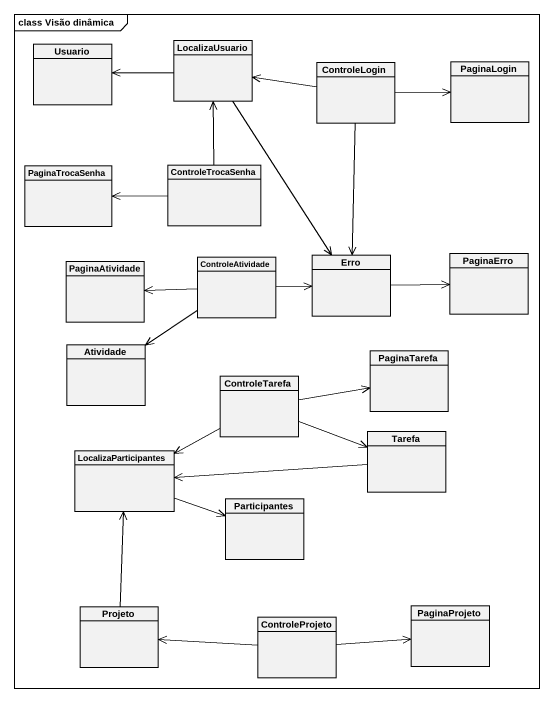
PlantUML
@startuml
mainframe class Visão dinâmica
hide circle
hide empty members
class Usuario
class LocalizaUsuario
class ControleLogin
class PaginaLogin
class PaginaTrocaSenha
class ControleTrocaSenha
class PaginaErro
class PaginaAtividade
class ControleAtividade
class Erro
class Atividade
class PaginaTarefa
class ControleTarefa
class LocalizaParticipantes
class Tarefa
class Participantes
class Projeto
class PaginaProjeto
class ControleProjeto
LocalizaUsuario -left-> Usuario
LocalizaUsuario <-- ControleTrocaSenha
LocalizaUsuario --> Erro
ControleLogin -left-> LocalizaUsuario
ControleLogin -right-> PaginaLogin
ControleLogin --> Erro
ControleTrocaSenha -left-> PaginaTrocaSenha
ControleAtividade -left-> PaginaAtividade
ControleAtividade -right-> Erro
ControleAtividade --> Atividade
Erro -right-> PaginaErro
ControleTarefa -right-> PaginaTarefa
ControleTarefa -left-> LocalizaParticipantes
ControleTarefa -right-> Tarefa
LocalizaParticipantes -right-> Participantes
Tarefa -left-> LocalizaParticipantes
Projeto -up-> LocalizaParticipantes
ControleProjeto -left-> Projeto
ControleProjeto -right-> PaginaProjeto
@enduml
